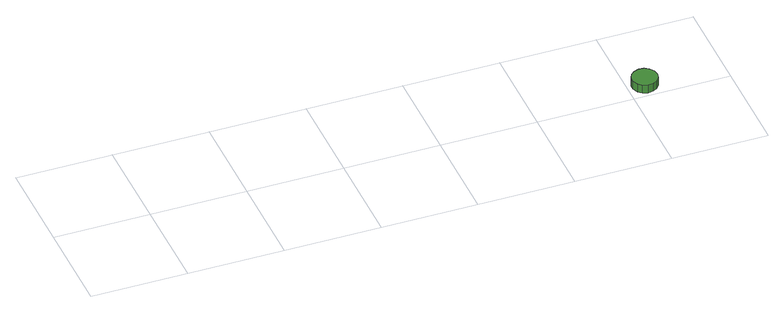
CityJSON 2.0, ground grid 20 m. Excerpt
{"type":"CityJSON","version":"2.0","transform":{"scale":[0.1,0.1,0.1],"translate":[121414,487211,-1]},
"CityObjects":{
"tree1":{"type":"SolitaryVegetationObject","attributes":{"function":"something"}},
"tree2":{"type":"SolitaryVegetationObject","attributes":{"function":"something"},"geometry":[{"type":"MultiSurface","lod":"1","boundaries":[[[0,1,2,3,4,5,6,7,8,9,10,11,12,13,14]],[[15,16,17,18,19,20,21,22,23,24,25,26,27,28,29]],[[0,29,28,1]],[[1,28,27,2]],[[2,27,26,3]],[[3,26,25,4]],[[4,25,24,5]],[[5,24,23,6]],[[6,23,22,7]],[[7,22,21,8]],[[8,21,20,9]],[[9,20,19,10]],[[10,19,18,11]],[[11,18,17,12]],[[12,17,16,13]],[[13,16,15,14]],[[14,15,29,0]]]}]}
},
"vertices":[
[1062,35,25],[1060,46,25],[1053,55,25],[1044,61,25],[1033,62,25],[1022,58,25],[1014,51,25],[1009,41,25],[1009,30,25],[1014,19,25],[1022,12,25],[1033,8,25],[1044,10,25],[1053,15,25],[1060,24,25],[1060,24,6],[1053,15,6],[1044,10,6],[1033,8,6],[1022,12,6],[1014,19,6],[1009,30,6],[1009,41,6],[1014,51,6],[1022,58,6],[1033,62,6],[1044,61,6],[1053,55,6],[1060,46,6],[1062,35,6]
]}
